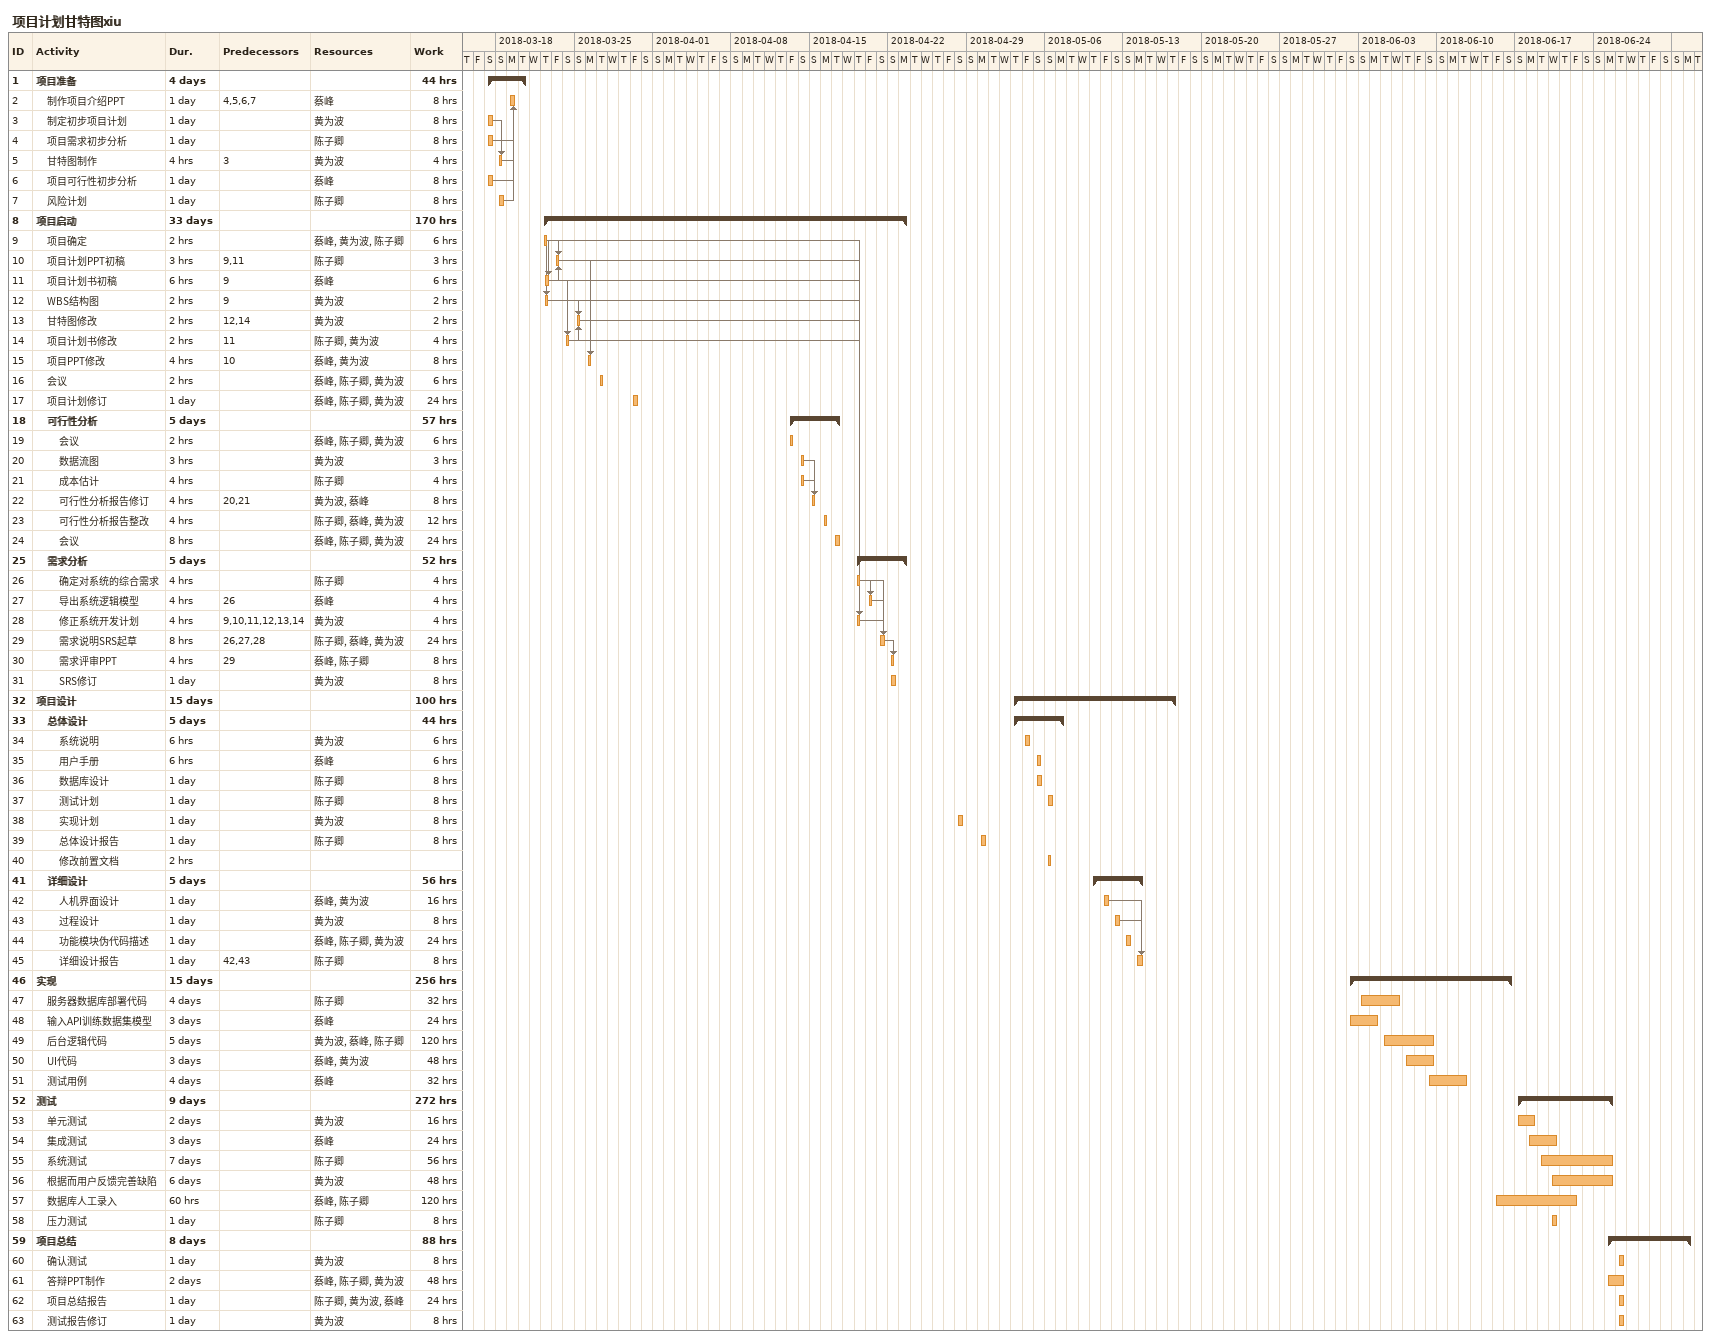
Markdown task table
项目计划甘特图xiu

| ID | Level | Task | Duration | Start | Finish | Predecessors | Resources | Work (h) |
|---|---|---|---|---|---|---|---|---|
| 1 | 1 | **项目准备** | 4d | 2018-03-17 | 2018-03-20 |  |  | 44 |
| 2 | 2 | 制作项目介绍PPT | 1d | 2018-03-19 | 2018-03-19 | 4, 5, 6, 7 | 蔡峰 | 8 |
| 3 | 2 | 制定初步项目计划 | 1d | 2018-03-17 | 2018-03-17 |  | 黄为波 | 8 |
| 4 | 2 | 项目需求初步分析 | 1d | 2018-03-17 | 2018-03-17 |  | 陈子卿 | 8 |
| 5 | 2 | 甘特图制作 | 4h | 2018-03-18 | 2018-03-18 | 3 | 黄为波 | 4 |
| 6 | 2 | 项目可行性初步分析 | 1d | 2018-03-17 | 2018-03-17 |  | 蔡峰 | 8 |
| 7 | 2 | 风险计划 | 1d | 2018-03-18 | 2018-03-18 |  | 陈子卿 | 8 |
| 8 | 1 | **项目启动** | 33d | 2018-03-22 | 2018-04-23 |  |  | 170 |
| 9 | 2 | 项目确定 | 2h | 2018-03-22 | 2018-03-22 |  | 蔡峰, 黄为波, 陈子卿 | 6 |
| 10 | 2 | 项目计划PPT初稿 | 3h | 2018-03-23 | 2018-03-23 | 9, 11 | 陈子卿 | 3 |
| 11 | 2 | 项目计划书初稿 | 6h | 2018-03-22 | 2018-03-22 | 9 | 蔡峰 | 6 |
| 12 | 2 | WBS结构图 | 2h | 2018-03-22 | 2018-03-22 | 9 | 黄为波 | 2 |
| 13 | 2 | 甘特图修改 | 2h | 2018-03-25 | 2018-03-25 | 12, 14 | 黄为波 | 2 |
| 14 | 2 | 项目计划书修改 | 2h | 2018-03-24 | 2018-03-24 | 11 | 陈子卿, 黄为波 | 4 |
| 15 | 2 | 项目PPT修改 | 4h | 2018-03-26 | 2018-03-26 | 10 | 蔡峰, 黄为波 | 8 |
| 16 | 2 | 会议 | 2h | 2018-03-27 | 2018-03-27 |  | 蔡峰, 陈子卿, 黄为波 | 6 |
| 17 | 2 | 项目计划修订 | 1d | 2018-03-30 | 2018-03-30 |  | 蔡峰, 陈子卿, 黄为波 | 24 |
| 18 | 2 | **可行性分析** | 5d | 2018-04-13 | 2018-04-17 |  |  | 57 |
| 19 | 3 | 会议 | 2h | 2018-04-13 | 2018-04-13 |  | 蔡峰, 陈子卿, 黄为波 | 6 |
| 20 | 3 | 数据流图 | 3h | 2018-04-14 | 2018-04-14 |  | 黄为波 | 3 |
| 21 | 3 | 成本估计 | 4h | 2018-04-14 | 2018-04-14 |  | 陈子卿 | 4 |
| 22 | 3 | 可行性分析报告修订 | 4h | 2018-04-15 | 2018-04-15 | 20, 21 | 黄为波, 蔡峰 | 8 |
| 23 | 3 | 可行性分析报告整改 | 4h | 2018-04-16 | 2018-04-16 |  | 陈子卿, 蔡峰, 黄为波 | 12 |
| 24 | 3 | 会议 | 8h | 2018-04-17 | 2018-04-17 |  | 蔡峰, 陈子卿, 黄为波 | 24 |
| 25 | 2 | **需求分析** | 5d | 2018-04-19 | 2018-04-23 |  |  | 52 |
| 26 | 3 | 确定对系统的综合需求 | 4h | 2018-04-19 | 2018-04-19 |  | 陈子卿 | 4 |
| 27 | 3 | 导出系统逻辑模型 | 4h | 2018-04-20 | 2018-04-20 | 26 | 蔡峰 | 4 |
| 28 | 3 | 修正系统开发计划 | 4h | 2018-04-19 | 2018-04-19 | 9, 10, 11, 12, 13, 14 | 黄为波 | 4 |
| 29 | 3 | 需求说明SRS起草 | 8h | 2018-04-21 | 2018-04-21 | 26, 27, 28 | 陈子卿, 蔡峰, 黄为波 | 24 |
| 30 | 3 | 需求评审PPT | 4h | 2018-04-22 | 2018-04-22 | 29 | 蔡峰, 陈子卿 | 8 |
| 31 | 3 | SRS修订 | 1d | 2018-04-22 | 2018-04-22 |  | 黄为波 | 8 |
| 32 | 1 | **项目设计** | 15d | 2018-05-03 | 2018-05-17 |  |  | 100 |
| 33 | 2 | **总体设计** | 5d | 2018-05-03 | 2018-05-07 |  |  | 44 |
| 34 | 3 | 系统说明 | 6h | 2018-05-04 | 2018-05-04 |  | 黄为波 | 6 |
| 35 | 3 | 用户手册 | 6h | 2018-05-05 | 2018-05-05 |  | 蔡峰 | 6 |
| 36 | 3 | 数据库设计 | 1d | 2018-05-05 | 2018-05-05 |  | 陈子卿 | 8 |
| 37 | 3 | 测试计划 | 1d | 2018-05-06 | 2018-05-06 |  | 陈子卿 | 8 |
| 38 | 3 | 实现计划 | 1d | 2018-04-28 | 2018-04-28 |  | 黄为波 | 8 |
| 39 | 3 | 总体设计报告 | 1d | 2018-04-30 | 2018-04-30 |  | 陈子卿 | 8 |
| 40 | 3 | 修改前置文档 | 2h | 2018-05-06 | 2018-05-06 |  |  |  |
| 41 | 2 | **详细设计** | 5d | 2018-05-10 | 2018-05-14 |  |  | 56 |
| 42 | 3 | 人机界面设计 | 1d | 2018-05-11 | 2018-05-11 |  | 蔡峰, 黄为波 | 16 |
| 43 | 3 | 过程设计 | 1d | 2018-05-12 | 2018-05-12 |  | 黄为波 | 8 |
| 44 | 3 | 功能模块伪代码描述 | 1d | 2018-05-13 | 2018-05-13 |  | 蔡峰, 陈子卿, 黄为波 | 24 |
| 45 | 3 | 详细设计报告 | 1d | 2018-05-14 | 2018-05-14 | 42, 43 | 陈子卿 | 8 |
| 46 | 1 | **实现** | 15d | 2018-06-02 | 2018-06-16 |  |  | 256 |
| 47 | 2 | 服务器数据库部署代码 | 4d | 2018-06-03 | 2018-06-06 |  | 陈子卿 | 32 |
| 48 | 2 | 输入API训练数据集模型 | 3d | 2018-06-02 | 2018-06-04 |  | 蔡峰 | 24 |
| 49 | 2 | 后台逻辑代码 | 5d | 2018-06-05 | 2018-06-09 |  | 黄为波, 蔡峰, 陈子卿 | 120 |
| 50 | 2 | UI代码 | 3d | 2018-06-07 | 2018-06-09 |  | 蔡峰, 黄为波 | 48 |
| 51 | 2 | 测试用例 | 4d | 2018-06-09 | 2018-06-12 |  | 蔡峰 | 32 |
| 52 | 1 | **测试** | 9d | 2018-06-17 | 2018-06-25 |  |  | 272 |
| 53 | 2 | 单元测试 | 2d | 2018-06-17 | 2018-06-18 |  | 黄为波 | 16 |
| 54 | 2 | 集成测试 | 3d | 2018-06-18 | 2018-06-20 |  | 蔡峰 | 24 |
| 55 | 2 | 系统测试 | 7d | 2018-06-19 | 2018-06-25 |  | 陈子卿 | 56 |
| 56 | 2 | 根据而用户反馈完善缺陷 | 6d | 2018-06-20 | 2018-06-25 |  | 黄为波 | 48 |
| 57 | 2 | 数据库人工录入 | 60h | 2018-06-15 | 2018-06-22 |  | 蔡峰, 陈子卿 | 120 |
| 58 | 2 | 压力测试 | 1d | 2018-06-20 | 2018-06-20 |  | 陈子卿 | 8 |
| 59 | 1 | **项目总结** | 8d | 2018-06-25 | 2018-07-02 |  |  | 88 |
| 60 | 2 | 确认测试 | 1d | 2018-06-26 | 2018-06-26 |  | 黄为波 | 8 |
| 61 | 2 | 答辩PPT制作 | 2d | 2018-06-25 | 2018-06-26 |  | 蔡峰, 陈子卿, 黄为波 | 48 |
| 62 | 2 | 项目总结报告 | 1d | 2018-06-26 | 2018-06-26 |  | 陈子卿, 黄为波, 蔡峰 | 24 |
| 63 | 2 | 测试报告修订 | 1d | 2018-06-26 | 2018-06-26 |  | 黄为波 | 8 |
